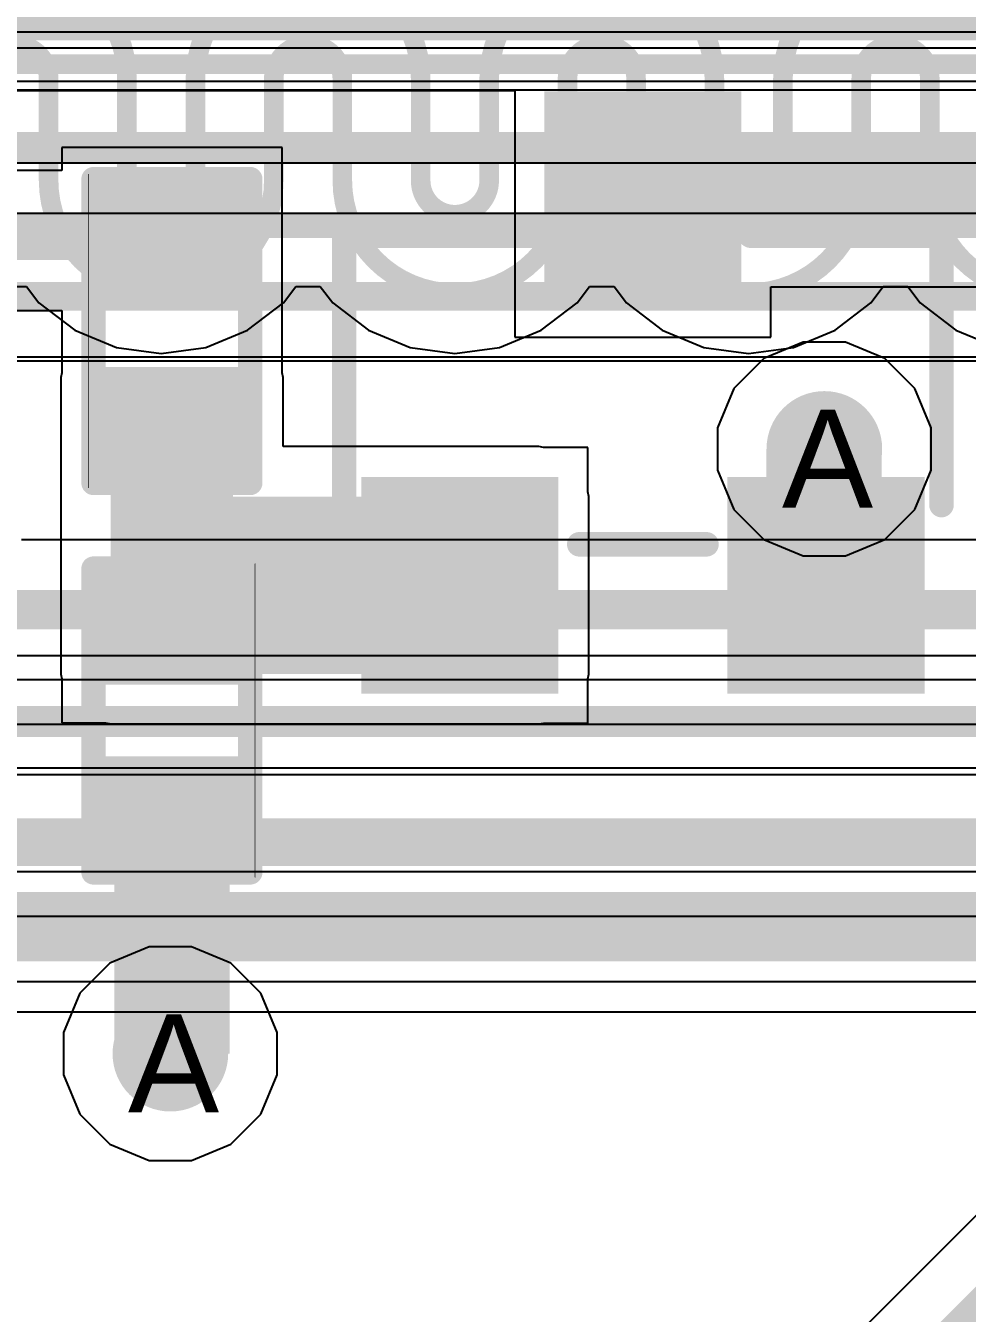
# Model space of a CAD drawing. Header units: inches. Extents: x 0 to 5271, y 0 to 5417.
# Drawn here: x 120.09 to 124.98, y 65.58 to 72.26 of the extents above; entities that cross this region are included whole.
import ezdxf

# ---------------------------------------------------------------- set-up
doc = ezdxf.new("R2010")
doc.units = ezdxf.units.IN
for name, color, linetype in [('Bottom Layer', 5, 'Continuous'), ('Drill Drawing', 1, 'Continuous'), ('L2_GND1', 16, 'Continuous'), ('L3_SIG1', 76, 'Continuous'), ('L4_PWR', 90, 'Continuous'), ('L5_GND2', 156, 'Continuous'), ('L6_SIG2', 130, 'Continuous'), ('L7_GND3', 216, 'Continuous'), ('Top Layer', 1, 'Continuous'), ('Top Overlay', 2, 'Continuous'), ('Top Paste', 8, 'Continuous'), ('Top Solder', 216, 'Continuous'), ('Via Holes', 16, 'Continuous')]:
    doc.layers.add(name, color=color, linetype=linetype)
doc.styles.add('Arial', font='', dxfattribs={"height": 0.2})
doc.styles.get('Arial').set_extended_font_data('Arial')

# ---------------------------------------------------------------- blocks, each defined once
blk = doc.blocks.new('R___0402_38')
at = {"layer": 'Top Layer'}
for points in [[(-0.6985, -0.3175), (-0.6985, 0.3175), (-0.2413, 0.3175), (-0.2413, -0.3175)], [(0.2413, -0.3175), (0.2413, 0.3175), (0.6985, 0.3175), (0.6985, -0.3175)]]:
    blk.add_hatch(color=1, dxfattribs=at).paths.add_polyline_path(points)
at = {"layer": 'Top Paste'}
for points in [[(-0.6985, -0.3175), (-0.6985, 0.3175), (-0.2413, 0.3175), (-0.2413, -0.3175)], [(0.2413, -0.3175), (0.2413, 0.3175), (0.6985, 0.3175), (0.6985, -0.3175)]]:
    blk.add_hatch(color=8, dxfattribs=at).paths.add_polyline_path(points)
at = {"layer": 'Top Solder'}
for points in [[(-0.7535, -0.3725), (-0.7535, 0.3725), (-0.1863, 0.3725), (-0.1863, -0.3725)], [(0.1863, -0.3725), (0.1863, 0.3725), (0.7535, 0.3725), (0.7535, -0.3725)]]:
    blk.add_hatch(color=216, dxfattribs=at).paths.add_polyline_path(points)
at = {"layer": 'Top Overlay'}
for points in [[(-0.7874, 0.4064, 0.127, 0.127, 0), (0.7874, 0.4064, 0.127, 0.127, 0)], [(-0.7874, 0.4064, 0.127, 0.127, 0), (-0.7874, -0.4064, 0.127, 0.127, 0)], [(0.7874, 0.4064, 0.127, 0.127, 0), (0.7874, -0.4064, 0.127, 0.127, 0)], [(-0.7874, -0.4064, 0.127, 0.127, 0), (0.7874, -0.4064, 0.127, 0.127, 0)], [(-0.8128, -0.4318, 0.00323, 0.00323, 0), (0.8128, -0.4318, 0.00323, 0.00323, 0)]]:
    blk.add_lwpolyline(points, format="xyseb", dxfattribs=at)
for points in [[(-0.8191, 0.4064, 0.0635, 0.0635, 1), (-0.7556, 0.4064, 0.0635, 0.0635, 1)], [(-0.8191, 0.4064, 0.0635, 0.0635, 1), (-0.7556, 0.4064, 0.0635, 0.0635, 1)], [(0.7557, 0.4064, 0.0635, 0.0635, 1), (0.8192, 0.4064, 0.0635, 0.0635, 1)], [(0.7557, 0.4064, 0.0635, 0.0635, 1), (0.8192, 0.4064, 0.0635, 0.0635, 1)], [(-0.8191, -0.4064, 0.0635, 0.0635, 1), (-0.7556, -0.4064, 0.0635, 0.0635, 1)], [(-0.8191, -0.4064, 0.0635, 0.0635, 1), (-0.7556, -0.4064, 0.0635, 0.0635, 1)], [(0.7557, -0.4064, 0.0635, 0.0635, 1), (0.8192, -0.4064, 0.0635, 0.0635, 1)], [(0.7557, -0.4064, 0.0635, 0.0635, 1), (0.8192, -0.4064, 0.0635, 0.0635, 1)], [(-0.8136, -0.4318, 0.00161, 0.00161, 1), (-0.812, -0.4318, 0.00161, 0.00161, 1)], [(0.812, -0.4318, 0.00161, 0.00161, 1), (0.8136, -0.4318, 0.00161, 0.00161, 1)]]:
    blk.add_lwpolyline(points, format="xyseb", close=True, dxfattribs=at)
blk = doc.blocks.new('R___0402_39')
at = {"layer": 'Top Layer'}
for points in [[(-0.6985, -0.3175), (-0.6985, 0.3175), (-0.2413, 0.3175), (-0.2413, -0.3175)], [(0.2413, -0.3175), (0.2413, 0.3175), (0.6985, 0.3175), (0.6985, -0.3175)]]:
    blk.add_hatch(color=1, dxfattribs=at).paths.add_polyline_path(points)
at = {"layer": 'Top Paste'}
for points in [[(-0.6985, -0.3175), (-0.6985, 0.3175), (-0.2413, 0.3175), (-0.2413, -0.3175)], [(0.2413, -0.3175), (0.2413, 0.3175), (0.6985, 0.3175), (0.6985, -0.3175)]]:
    blk.add_hatch(color=8, dxfattribs=at).paths.add_polyline_path(points)
at = {"layer": 'Top Solder'}
for points in [[(-0.7535, -0.3725), (-0.7535, 0.3725), (-0.1863, 0.3725), (-0.1863, -0.3725)], [(0.1863, -0.3725), (0.1863, 0.3725), (0.7535, 0.3725), (0.7535, -0.3725)]]:
    blk.add_hatch(color=216, dxfattribs=at).paths.add_polyline_path(points)
at = {"layer": 'Top Overlay'}
for points in [[(0.7874, 0.4064, 0.127, 0.127, 0), (-0.7874, 0.4064, 0.127, 0.127, 0)], [(-0.7874, -0.4064, 0.127, 0.127, 0), (-0.7874, 0.4064, 0.127, 0.127, 0)], [(0.7874, -0.4064, 0.127, 0.127, 0), (0.7874, 0.4064, 0.127, 0.127, 0)], [(0.7874, -0.4064, 0.127, 0.127, 0), (-0.7874, -0.4064, 0.127, 0.127, 0)], [(0.8128, -0.4318, 0.00323, 0.00323, 0), (-0.8128, -0.4318, 0.00323, 0.00323, 0)]]:
    blk.add_lwpolyline(points, format="xyseb", dxfattribs=at)
for points in [[(-0.8192, 0.4064, 0.0635, 0.0635, 1), (-0.7557, 0.4064, 0.0635, 0.0635, 1)], [(-0.8192, 0.4064, 0.0635, 0.0635, 1), (-0.7557, 0.4064, 0.0635, 0.0635, 1)], [(0.7556, 0.4064, 0.0635, 0.0635, 1), (0.8191, 0.4064, 0.0635, 0.0635, 1)], [(0.7556, 0.4064, 0.0635, 0.0635, 1), (0.8191, 0.4064, 0.0635, 0.0635, 1)], [(-0.8192, -0.4064, 0.0635, 0.0635, 1), (-0.7557, -0.4064, 0.0635, 0.0635, 1)], [(-0.8192, -0.4064, 0.0635, 0.0635, 1), (-0.7557, -0.4064, 0.0635, 0.0635, 1)], [(0.7556, -0.4064, 0.0635, 0.0635, 1), (0.8191, -0.4064, 0.0635, 0.0635, 1)], [(0.7556, -0.4064, 0.0635, 0.0635, 1), (0.8191, -0.4064, 0.0635, 0.0635, 1)], [(-0.8136, -0.4318, 0.00161, 0.00161, 1), (-0.812, -0.4318, 0.00161, 0.00161, 1)], [(0.812, -0.4318, 0.00161, 0.00161, 1), (0.8136, -0.4318, 0.00161, 0.00161, 1)]]:
    blk.add_lwpolyline(points, format="xyseb", close=True, dxfattribs=at)
blk = doc.blocks.new('SOT_23_72')
at = {"layer": 'Top Layer'}
for points in [[(-0.41, 1.46), (0.41, 1.46), (0.41, 0.54), (-0.41, 0.54)], [(-1.36, -0.54), (-0.54, -0.54), (-0.54, -1.46), (-1.36, -1.46)], [(0.54, -0.54), (1.36, -0.54), (1.36, -1.46), (0.54, -1.46)]]:
    blk.add_hatch(color=1, dxfattribs=at).paths.add_polyline_path(points)
at = {"layer": 'Top Paste'}
for points in [[(-0.41, 1.46), (0.41, 1.46), (0.41, 0.54), (-0.41, 0.54)], [(-1.36, -0.54), (-0.54, -0.54), (-0.54, -1.46), (-1.36, -1.46)], [(0.54, -0.54), (1.36, -0.54), (1.36, -1.46), (0.54, -1.46)]]:
    blk.add_hatch(color=8, dxfattribs=at).paths.add_polyline_path(points)
at = {"layer": 'Top Solder'}
for points in [[(-0.5116, 1.5616), (0.5116, 1.5616), (0.5116, 0.4384), (-0.5116, 0.4384)], [(-1.4616, -0.4384), (-0.4384, -0.4384), (-0.4384, -1.5616), (-1.4616, -1.5616)], [(0.4384, -0.4384), (1.4616, -0.4384), (1.4616, -1.5616), (0.4384, -1.5616)]]:
    blk.add_hatch(color=216, dxfattribs=at).paths.add_polyline_path(points)
at = {"layer": 'Top Overlay'}
for points in [[(-1.5494, 0.8128, 0.127, 0.127, 0), (-0.5588, 0.8128, 0.127, 0.127, 0)], [(-1.5494, -0.5842, 0.127, 0.127, 0), (-1.5494, 0.8128, 0.127, 0.127, 0)], [(0.5588, 0.8128, 0.127, 0.127, 0), (1.5494, 0.8128, 0.127, 0.127, 0)], [(1.5494, -0.5842, 0.127, 0.127, 0), (1.5494, 0.8128, 0.127, 0.127, 0)], [(-0.3302, -0.7874, 0.127, 0.127, 0), (0.3302, -0.7874, 0.127, 0.127, 0)], [(-1.6764, -1.2954, 0.127, 0.127, 0), (-1.6764, -1.0414, 0.127, 0.127, 0)], [(-1.6764, -1.0414, 0.127, 0.127, 0), (-1.5494, -1.1684, 0.127, 0.127, 0)], [(-1.6764, -1.2954, 0.127, 0.127, 0), (-1.5494, -1.1684, 0.127, 0.127, 0)]]:
    blk.add_lwpolyline(points, format="xyseb", dxfattribs=at)
for points in [[(-1.5812, 0.8128, 0.0635, 0.0635, 1), (-1.5177, 0.8128, 0.0635, 0.0635, 1)], [(-1.5812, 0.8128, 0.0635, 0.0635, 1), (-1.5177, 0.8128, 0.0635, 0.0635, 1)], [(-0.5906, 0.8128, 0.0635, 0.0635, 1), (-0.5271, 0.8128, 0.0635, 0.0635, 1)], [(0.527, 0.8128, 0.0635, 0.0635, 1), (0.5905, 0.8128, 0.0635, 0.0635, 1)], [(1.5176, 0.8128, 0.0635, 0.0635, 1), (1.5811, 0.8128, 0.0635, 0.0635, 1)], [(1.5176, 0.8128, 0.0635, 0.0635, 1), (1.5811, 0.8128, 0.0635, 0.0635, 1)], [(-1.5812, -0.5842, 0.0635, 0.0635, 1), (-1.5177, -0.5842, 0.0635, 0.0635, 1)], [(1.5176, -0.5842, 0.0635, 0.0635, 1), (1.5811, -0.5842, 0.0635, 0.0635, 1)], [(-0.362, -0.7874, 0.0635, 0.0635, 1), (-0.2985, -0.7874, 0.0635, 0.0635, 1)], [(0.2984, -0.7874, 0.0635, 0.0635, 1), (0.3619, -0.7874, 0.0635, 0.0635, 1)], [(-1.7082, -1.0414, 0.0635, 0.0635, 1), (-1.6447, -1.0414, 0.0635, 0.0635, 1)], [(-1.7082, -1.0414, 0.0635, 0.0635, 1), (-1.6447, -1.0414, 0.0635, 0.0635, 1)], [(-1.5812, -1.1684, 0.0635, 0.0635, 1), (-1.5177, -1.1684, 0.0635, 0.0635, 1)], [(-1.5812, -1.1684, 0.0635, 0.0635, 1), (-1.5177, -1.1684, 0.0635, 0.0635, 1)], [(-1.7082, -1.2954, 0.0635, 0.0635, 1), (-1.6447, -1.2954, 0.0635, 0.0635, 1)], [(-1.7082, -1.2954, 0.0635, 0.0635, 1), (-1.6447, -1.2954, 0.0635, 0.0635, 1)]]:
    blk.add_lwpolyline(points, format="xyseb", close=True, dxfattribs=at)

msp = doc.modelspace()

# ---------------------------------------------------------------- hatches: boundary and pattern name
at = {"layer": 'Bottom Layer'}
h = msp.add_hatch(color=5, dxfattribs=at)
edge = h.paths.add_edge_path()
edge.add_arc((124.2383, 70.0641), 0.3, 0, 360)
h = msp.add_hatch(color=5, dxfattribs=at)
edge = h.paths.add_edge_path()
edge.add_arc((120.8453, 66.929), 0.3, 0, 360)
at = {"layer": 'L2_GND1'}
h = msp.add_hatch(color=16, dxfattribs=at)
edge = h.paths.add_edge_path()
edge.add_arc((124.2383, 70.0641), 0.3, 0, 360)
h = msp.add_hatch(color=16, dxfattribs=at)
edge = h.paths.add_edge_path()
edge.add_arc((120.8453, 66.929), 0.3, 0, 360)
at = {"layer": 'L3_SIG1'}
h = msp.add_hatch(color=76, dxfattribs=at)
edge = h.paths.add_edge_path()
edge.add_arc((124.2383, 70.0641), 0.3, 0, 360)
h = msp.add_hatch(color=76, dxfattribs=at)
edge = h.paths.add_edge_path()
edge.add_arc((120.8453, 66.929), 0.3, 0, 360)
at = {"layer": 'L4_PWR'}
h = msp.add_hatch(color=90, dxfattribs=at)
edge = h.paths.add_edge_path()
edge.add_arc((124.2383, 70.0641), 0.3, 0, 360)
h = msp.add_hatch(color=90, dxfattribs=at)
edge = h.paths.add_edge_path()
edge.add_arc((120.8453, 66.929), 0.3, 0, 360)
at = {"layer": 'L5_GND2'}
h = msp.add_hatch(color=156, dxfattribs=at)
edge = h.paths.add_edge_path()
edge.add_arc((124.2383, 70.0641), 0.3, 0, 360)
h = msp.add_hatch(color=156, dxfattribs=at)
edge = h.paths.add_edge_path()
edge.add_arc((120.8453, 66.929), 0.3, 0, 360)
at = {"layer": 'L6_SIG2'}
h = msp.add_hatch(color=130, dxfattribs=at)
edge = h.paths.add_edge_path()
edge.add_arc((124.2383, 70.0641), 0.3, 0, 360)
h = msp.add_hatch(color=130, dxfattribs=at)
edge = h.paths.add_edge_path()
edge.add_arc((120.8453, 66.929), 0.3, 0, 360)
at = {"layer": 'L7_GND3'}
h = msp.add_hatch(color=216, dxfattribs=at)
edge = h.paths.add_edge_path()
edge.add_arc((124.2383, 70.0641), 0.3, 0, 360)
h = msp.add_hatch(color=216, dxfattribs=at)
edge = h.paths.add_edge_path()
edge.add_arc((120.8453, 66.929), 0.3, 0, 360)
at = {"layer": 'Top Layer'}
for points in [[(120.5357, 68.8975), (121.1707, 68.8975), (121.1707, 70.4342), (120.5357, 70.4342)], [(123.9367, 69.2962), (124.5357, 69.2962), (124.5357, 70.0641), (123.9367, 70.0641)], [(120.5357, 68.8972), (122.7568, 68.8972), (122.7568, 69.8172), (120.5357, 69.8172)], [(121.1534, 68.1863), (120.5544, 68.1863), (120.5544, 66.929), (121.1534, 66.929)]]:
    msp.add_hatch(color=1, dxfattribs=at).paths.add_polyline_path(points)
h = msp.add_hatch(color=1, dxfattribs=at)
edge = h.paths.add_edge_path()
edge.add_arc((124.2383, 70.0641), 0.3, 0, 360)
h = msp.add_hatch(color=1, dxfattribs=at)
edge = h.paths.add_edge_path()
edge.add_arc((120.8453, 66.929), 0.3, 0, 360)
at = {"layer": 'Via Holes'}
h = msp.add_hatch(color=7, dxfattribs=at)
edge = h.paths.add_edge_path()
edge.add_arc((124.2383, 70.0641), 0.15, 0, 360)
h = msp.add_hatch(color=7, dxfattribs=at)
edge = h.paths.add_edge_path()
edge.add_arc((120.8453, 66.929), 0.15, 0, 360)

# ---------------------------------------------------------------- linework, layer by layer
at = {"layer": 'Bottom Layer'}
for p, q in [((116.8691, 71.9268), (126.446, 71.9268)), ((125.2333, 68.4092), (111.3336, 68.4092)), ((108.786, 67.303), (130.896, 67.303))]:
    msp.add_line(p, q, dxfattribs=at)
for points in [[(117.2177, 72.2678, 0.1608, 0.1608, 0), (126.446, 72.2678, 0.1608, 0.1608, 0)], [(108.478, 68.0466, 0.2032, 0.2032, 0), (128.7703, 68.0466, 0.2032, 0.2032, 0)], [(108.6358, 67.6656, 0.2032, 0.2032, 0), (131.0461, 67.6656, 0.2032, 0.2032, 0)]]:
    msp.add_lwpolyline(points, format="xyseb", dxfattribs=at)
at = {"layer": 'L2_GND1'}
msp.add_line((119.9768, 70.5211), (126.6886, 70.5211), dxfattribs=at)
for points in [[(97.7315, 72.0598, 0.1016, 0.1016, 0), (128.3352, 72.0598, 0.1016, 0.1016, 0)], [(97.7315, 71.6534, 0.1016, 0.1016, 0), (127.9811, 71.6534, 0.1016, 0.1016, 0)], [(110.1638, 71.2383, 0.1016, 0.1016, 0), (132.0299, 71.2383, 0.1016, 0.1016, 0)], [(110.1307, 70.8319, 0.1016, 0.1016, 0), (132.1983, 70.8319, 0.1016, 0.1016, 0)]]:
    msp.add_lwpolyline(points, format="xyseb", dxfattribs=at)
at = {"layer": 'L3_SIG1'}
for p, q in [((112.2975, 72.2269), (135.7394, 72.2269)), ((135.8482, 71.9689), (113.9323, 71.9689)), ((114.0735, 71.2871), (136.8044, 71.2871))]:
    msp.add_line(p, q, dxfattribs=at)
msp.add_lwpolyline([(113.9323, 71.628, 0.1608, 0.1608, 0), (136.8044, 71.628, 0.1608, 0.1608, 0)], format="xyseb", dxfattribs=at)
at = {"layer": 'L4_PWR'}
for p, q in [((124.1281, 70.6181), (123.9244, 70.5338)), ((124.3485, 70.6181), (124.1281, 70.6181)), ((124.5521, 70.5338), (124.3485, 70.6181)), ((123.9244, 70.5338), (123.7686, 70.3779)), ((124.7079, 70.3779), (124.5521, 70.5338)), ((123.7686, 70.3779), (123.6843, 70.1743)), ((124.7923, 70.1743), (124.7079, 70.3779)), ((123.6843, 70.1743), (123.6843, 69.9539)), ((124.7923, 69.9539), (124.7923, 70.1743)), ((123.6843, 69.9539), (123.7686, 69.7503)), ((124.7079, 69.7503), (124.7923, 69.9539)), ((123.7686, 69.7503), (123.9244, 69.5945)), ((124.5521, 69.5945), (124.7079, 69.7503)), ((123.9244, 69.5945), (124.1281, 69.5101)), ((124.3485, 69.5101), (124.5521, 69.5945)), ((124.1281, 69.5101), (124.3485, 69.5101)), ((128.731, 68.6358), (111.274, 68.6358)), ((111.2059, 68.3768), (128.7618, 68.3768)), ((120.7351, 67.483), (120.5315, 67.3987)), ((120.9555, 67.483), (120.7351, 67.483)), ((121.1591, 67.3987), (120.9555, 67.483)), ((120.5315, 67.3987), (120.3756, 67.2428)), ((121.3149, 67.2428), (121.1591, 67.3987)), ((120.3756, 67.2428), (120.2913, 67.0392)), ((121.3993, 67.0392), (121.3149, 67.2428)), ((120.2913, 67.0392), (120.2913, 66.8188)), ((121.3993, 66.8188), (121.3993, 67.0392)), ((120.2913, 66.8188), (120.3756, 66.6152)), ((121.3149, 66.6152), (121.3993, 66.8188)), ((120.3756, 66.6152), (120.5315, 66.4593)), ((121.1591, 66.4593), (121.3149, 66.6152)), ((120.5315, 66.4593), (120.7351, 66.375)), ((120.9555, 66.375), (121.1591, 66.4593)), ((120.7351, 66.375), (120.9555, 66.375))]:
    msp.add_line(p, q, dxfattribs=at)
at = {"layer": 'L5_GND2'}
for p, q in [((130.7572, 71.5453), (97.4118, 71.5453)), ((119.9556, 70.5423), (126.765, 70.5423))]:
    msp.add_line(p, q, dxfattribs=at)
for points in [[(97.6531, 71.2216, 0.127, 0.127, 0), (130.8913, 71.2216, 0.127, 0.127, 0)], [(97.6531, 70.866, 0.127, 0.127, 0), (131.0386, 70.866, 0.127, 0.127, 0)]]:
    msp.add_lwpolyline(points, format="xyseb", dxfattribs=at)
at = {"layer": 'L6_SIG2'}
for p, q in [((115.3752, 72.1443), (129.1083, 72.1443)), ((127.5144, 68.9923), (116.1468, 68.9923)), ((117.5391, 67.641), (126.3735, 67.641))]:
    msp.add_line(p, q, dxfattribs=at)
for points in [[(118.4426, 68.6514, 0.1608, 0.1608, 0), (127.6556, 68.6514, 0.1608, 0.1608, 0)], [(117.359, 67.9819, 0.1608, 0.1608, 0), (120.3198, 67.9819, 0.1608, 0.1608, 0)], [(120.3198, 67.9819, 0.1608, 0.1608, 0), (127.5703, 67.9819, 0.1608, 0.1608, 0)]]:
    msp.add_lwpolyline(points, format="xyseb", dxfattribs=at)
msp.add_lwpolyline([(120.2796, 67.9819, 0.0804, 0.0804, 1), (120.36, 67.9819, 0.0804, 0.0804, 1)], format="xyseb", close=True, dxfattribs=at)
msp.add_lwpolyline([(120.2796, 67.9819, 0.0804, 0.0804, 1), (120.36, 67.9819, 0.0804, 0.0804, 1)], format="xyseb", close=True, dxfattribs=at)
at = {"layer": 'L7_GND3'}
for p, q in [((119.9721, 70.9065), (120.0991, 70.9065)), ((120.0991, 70.9065), (120.1635, 70.8225)), ((121.4316, 70.8225), (121.4961, 70.9065)), ((121.4961, 70.9065), (121.6231, 70.9065)), ((121.6231, 70.9065), (121.6875, 70.8225)), ((122.9556, 70.8225), (123.0201, 70.9065)), ((123.0201, 70.9065), (123.1471, 70.9065)), ((123.1471, 70.9065), (123.2115, 70.8225)), ((124.4796, 70.8225), (124.5441, 70.9065)), ((124.5441, 70.9065), (124.6711, 70.9065)), ((124.6711, 70.9065), (124.7355, 70.8225)), ((120.1635, 70.8225), (120.3492, 70.68)), ((121.2459, 70.68), (121.4316, 70.8225)), ((121.6875, 70.8225), (121.8732, 70.68)), ((122.7699, 70.68), (122.9556, 70.8225)), ((123.2115, 70.8225), (123.3972, 70.68)), ((124.2939, 70.68), (124.4796, 70.8225)), ((124.7355, 70.8225), (124.9212, 70.68)), ((120.3492, 70.68), (120.5655, 70.5904)), ((121.0297, 70.5904), (121.2459, 70.68)), ((121.8732, 70.68), (122.0895, 70.5904)), ((122.5537, 70.5904), (122.7699, 70.68)), ((123.3972, 70.68), (123.6135, 70.5904)), ((124.0777, 70.5904), (124.2939, 70.68)), ((124.9212, 70.68), (125.1375, 70.5904)), ((120.5655, 70.5904), (120.7976, 70.5598)), ((120.7976, 70.5598), (121.0297, 70.5904)), ((122.0895, 70.5904), (122.3216, 70.5598)), ((122.3216, 70.5598), (122.5537, 70.5904)), ((123.6135, 70.5904), (123.8456, 70.5598)), ((123.8456, 70.5598), (124.0777, 70.5904)), ((126.2986, 69.5934), (120.0728, 69.5934)), ((111.3441, 68.8682), (128.6982, 68.8682)), ((125.83, 67.871), (105.456, 67.871)), ((105.6062, 67.1458), (125.5957, 67.1458)), ((125.3451, 66.41), (120.3523, 61.4172))]:
    msp.add_line(p, q, dxfattribs=at)
for points in [[(119.4514, 71.9836, 0.1016, 0.1016, -1), (120.6198, 71.9836, 0.1016, 0.1016, 0)], [(120.9754, 71.9836, 0.1016, 0.1016, -1), (122.1438, 71.9836, 0.1016, 0.1016, 0)], [(122.4994, 71.9836, 0.1016, 0.1016, -1), (123.6678, 71.9836, 0.1016, 0.1016, 0)], [(124.0234, 71.9836, 0.1016, 0.1016, -1), (125.1918, 71.9836, 0.1016, 0.1016, 0)], [(119.8578, 71.9836, 0.1016, 0.1016, -1), (120.2134, 71.9836, 0.1016, 0.1016, 0)], [(121.3818, 71.9836, 0.1016, 0.1016, -1), (121.7374, 71.9836, 0.1016, 0.1016, 0)], [(122.9058, 71.9836, 0.1016, 0.1016, -1), (123.2614, 71.9836, 0.1016, 0.1016, 0)], [(124.4298, 71.9836, 0.1016, 0.1016, -1), (124.7854, 71.9836, 0.1016, 0.1016, 0)], [(120.2134, 71.4565, 0.1016, 0.1016, 0), (120.2134, 71.9836, 0.1016, 0.1016, 0)], [(120.6198, 71.4565, 0.1016, 0.1016, 0), (120.6198, 71.9836, 0.1016, 0.1016, 0)], [(120.9754, 71.4565, 0.1016, 0.1016, 0), (120.9754, 71.9836, 0.1016, 0.1016, 0)], [(121.3818, 71.4565, 0.1016, 0.1016, 0), (121.3818, 71.9836, 0.1016, 0.1016, 0)], [(121.7374, 71.4565, 0.1016, 0.1016, 0), (121.7374, 71.9836, 0.1016, 0.1016, 0)], [(122.1438, 71.4565, 0.1016, 0.1016, 0), (122.1438, 71.9836, 0.1016, 0.1016, 0)], [(122.4994, 71.4565, 0.1016, 0.1016, 0), (122.4994, 71.9836, 0.1016, 0.1016, 0)], [(122.9058, 71.4565, 0.1016, 0.1016, 0), (122.9058, 71.9836, 0.1016, 0.1016, 0)], [(123.2614, 71.4565, 0.1016, 0.1016, 0), (123.2614, 71.9836, 0.1016, 0.1016, 0)], [(123.6678, 71.4565, 0.1016, 0.1016, 0), (123.6678, 71.9836, 0.1016, 0.1016, 0)], [(124.0234, 71.4565, 0.1016, 0.1016, 0), (124.0234, 71.9836, 0.1016, 0.1016, 0)], [(124.4298, 71.4565, 0.1016, 0.1016, 0), (124.4298, 71.9836, 0.1016, 0.1016, 0)], [(124.7854, 71.4565, 0.1016, 0.1016, 0), (124.7854, 71.9836, 0.1016, 0.1016, 0)], [(121.3818, 71.4565, 0.1016, 0.1016, -1), (120.2134, 71.4565, 0.1016, 0.1016, 0)], [(120.9754, 71.4565, 0.1016, 0.1016, -1), (120.6198, 71.4565, 0.1016, 0.1016, 0)], [(122.9058, 71.4565, 0.1016, 0.1016, -1), (121.7374, 71.4565, 0.1016, 0.1016, 0)], [(122.4994, 71.4565, 0.1016, 0.1016, -1), (122.1438, 71.4565, 0.1016, 0.1016, 0)], [(124.4298, 71.4565, 0.1016, 0.1016, -1), (123.2614, 71.4565, 0.1016, 0.1016, 0)], [(124.0234, 71.4565, 0.1016, 0.1016, -1), (123.6678, 71.4565, 0.1016, 0.1016, 0)], [(125.9538, 71.4565, 0.1016, 0.1016, -1), (124.7854, 71.4565, 0.1016, 0.1016, 0)], [(119.0606, 69.2308, 0.2032, 0.2032, 0), (140.3254, 69.2308, 0.2032, 0.2032, 0)], [(105.456, 67.5084, 0.2032, 0.2032, 0), (125.83, 67.5084, 0.2032, 0.2032, 0)], [(120.5024, 61.0546, 0.2032, 0.2032, 0), (125.8991, 66.4512, 0.2032, 0.2032, 0)]]:
    msp.add_lwpolyline(points, format="xyseb", dxfattribs=at)
for points in [[(120.188, 71.9836, 0.0508, 0.0508, 1), (120.2388, 71.9836, 0.0508, 0.0508, 1)], [(120.188, 71.9836, 0.0508, 0.0508, 1), (120.2388, 71.9836, 0.0508, 0.0508, 1)], [(120.5944, 71.9836, 0.0508, 0.0508, 1), (120.6452, 71.9836, 0.0508, 0.0508, 1)], [(120.5944, 71.9836, 0.0508, 0.0508, 1), (120.6452, 71.9836, 0.0508, 0.0508, 1)], [(120.95, 71.9836, 0.0508, 0.0508, 1), (121.0008, 71.9836, 0.0508, 0.0508, 1)], [(120.95, 71.9836, 0.0508, 0.0508, 1), (121.0008, 71.9836, 0.0508, 0.0508, 1)], [(121.3564, 71.9836, 0.0508, 0.0508, 1), (121.4072, 71.9836, 0.0508, 0.0508, 1)], [(121.3564, 71.9836, 0.0508, 0.0508, 1), (121.4072, 71.9836, 0.0508, 0.0508, 1)], [(121.712, 71.9836, 0.0508, 0.0508, 1), (121.7628, 71.9836, 0.0508, 0.0508, 1)], [(121.712, 71.9836, 0.0508, 0.0508, 1), (121.7628, 71.9836, 0.0508, 0.0508, 1)], [(122.1184, 71.9836, 0.0508, 0.0508, 1), (122.1692, 71.9836, 0.0508, 0.0508, 1)], [(122.1184, 71.9836, 0.0508, 0.0508, 1), (122.1692, 71.9836, 0.0508, 0.0508, 1)], [(122.474, 71.9836, 0.0508, 0.0508, 1), (122.5248, 71.9836, 0.0508, 0.0508, 1)], [(122.474, 71.9836, 0.0508, 0.0508, 1), (122.5248, 71.9836, 0.0508, 0.0508, 1)], [(122.8804, 71.9836, 0.0508, 0.0508, 1), (122.9312, 71.9836, 0.0508, 0.0508, 1)], [(122.8804, 71.9836, 0.0508, 0.0508, 1), (122.9312, 71.9836, 0.0508, 0.0508, 1)], [(123.236, 71.9836, 0.0508, 0.0508, 1), (123.2868, 71.9836, 0.0508, 0.0508, 1)], [(123.236, 71.9836, 0.0508, 0.0508, 1), (123.2868, 71.9836, 0.0508, 0.0508, 1)], [(123.6424, 71.9836, 0.0508, 0.0508, 1), (123.6932, 71.9836, 0.0508, 0.0508, 1)], [(123.6424, 71.9836, 0.0508, 0.0508, 1), (123.6932, 71.9836, 0.0508, 0.0508, 1)], [(123.998, 71.9836, 0.0508, 0.0508, 1), (124.0488, 71.9836, 0.0508, 0.0508, 1)], [(123.998, 71.9836, 0.0508, 0.0508, 1), (124.0488, 71.9836, 0.0508, 0.0508, 1)], [(124.4044, 71.9836, 0.0508, 0.0508, 1), (124.4552, 71.9836, 0.0508, 0.0508, 1)], [(124.4044, 71.9836, 0.0508, 0.0508, 1), (124.4552, 71.9836, 0.0508, 0.0508, 1)], [(124.76, 71.9836, 0.0508, 0.0508, 1), (124.8108, 71.9836, 0.0508, 0.0508, 1)], [(124.76, 71.9836, 0.0508, 0.0508, 1), (124.8108, 71.9836, 0.0508, 0.0508, 1)], [(120.188, 71.4565, 0.0508, 0.0508, 1), (120.2388, 71.4565, 0.0508, 0.0508, 1)], [(120.188, 71.4565, 0.0508, 0.0508, 1), (120.2388, 71.4565, 0.0508, 0.0508, 1)], [(120.5944, 71.4565, 0.0508, 0.0508, 1), (120.6452, 71.4565, 0.0508, 0.0508, 1)], [(120.5944, 71.4565, 0.0508, 0.0508, 1), (120.6452, 71.4565, 0.0508, 0.0508, 1)], [(120.95, 71.4565, 0.0508, 0.0508, 1), (121.0008, 71.4565, 0.0508, 0.0508, 1)], [(120.95, 71.4565, 0.0508, 0.0508, 1), (121.0008, 71.4565, 0.0508, 0.0508, 1)], [(121.3564, 71.4565, 0.0508, 0.0508, 1), (121.4072, 71.4565, 0.0508, 0.0508, 1)], [(121.3564, 71.4565, 0.0508, 0.0508, 1), (121.4072, 71.4565, 0.0508, 0.0508, 1)], [(121.712, 71.4565, 0.0508, 0.0508, 1), (121.7628, 71.4565, 0.0508, 0.0508, 1)], [(121.712, 71.4565, 0.0508, 0.0508, 1), (121.7628, 71.4565, 0.0508, 0.0508, 1)], [(122.1184, 71.4565, 0.0508, 0.0508, 1), (122.1692, 71.4565, 0.0508, 0.0508, 1)], [(122.1184, 71.4565, 0.0508, 0.0508, 1), (122.1692, 71.4565, 0.0508, 0.0508, 1)], [(122.474, 71.4565, 0.0508, 0.0508, 1), (122.5248, 71.4565, 0.0508, 0.0508, 1)], [(122.474, 71.4565, 0.0508, 0.0508, 1), (122.5248, 71.4565, 0.0508, 0.0508, 1)], [(122.8804, 71.4565, 0.0508, 0.0508, 1), (122.9312, 71.4565, 0.0508, 0.0508, 1)], [(122.8804, 71.4565, 0.0508, 0.0508, 1), (122.9312, 71.4565, 0.0508, 0.0508, 1)], [(123.236, 71.4565, 0.0508, 0.0508, 1), (123.2868, 71.4565, 0.0508, 0.0508, 1)], [(123.236, 71.4565, 0.0508, 0.0508, 1), (123.2868, 71.4565, 0.0508, 0.0508, 1)], [(123.6424, 71.4565, 0.0508, 0.0508, 1), (123.6932, 71.4565, 0.0508, 0.0508, 1)], [(123.6424, 71.4565, 0.0508, 0.0508, 1), (123.6932, 71.4565, 0.0508, 0.0508, 1)], [(123.998, 71.4565, 0.0508, 0.0508, 1), (124.0488, 71.4565, 0.0508, 0.0508, 1)], [(123.998, 71.4565, 0.0508, 0.0508, 1), (124.0488, 71.4565, 0.0508, 0.0508, 1)], [(124.4044, 71.4565, 0.0508, 0.0508, 1), (124.4552, 71.4565, 0.0508, 0.0508, 1)], [(124.4044, 71.4565, 0.0508, 0.0508, 1), (124.4552, 71.4565, 0.0508, 0.0508, 1)], [(124.76, 71.4565, 0.0508, 0.0508, 1), (124.8108, 71.4565, 0.0508, 0.0508, 1)], [(124.76, 71.4565, 0.0508, 0.0508, 1), (124.8108, 71.4565, 0.0508, 0.0508, 1)]]:
    msp.add_lwpolyline(points, format="xyseb", close=True, dxfattribs=at)
at = {"layer": 'Top Layer'}
for p, q in [((116.4473, 71.9221), (122.6328, 71.9221)), ((122.6328, 71.9221), (122.6328, 70.6432)), ((121.4247, 71.628), (120.2817, 71.628)), ((120.2817, 71.628), (120.2817, 71.508)), ((121.4247, 70.6628), (121.4247, 71.628)), ((120.2817, 71.508), (119.8369, 71.508)), ((123.9608, 70.6432), (123.9608, 70.904)), ((123.9608, 70.904), (125.0412, 70.904)), ((119.9871, 70.7828), (120.2817, 70.7828)), ((120.2817, 70.7828), (120.2817, 70.4592)), ((121.4247, 70.4592), (121.4247, 70.6628)), ((122.6328, 70.6432), (123.9608, 70.6432)), ((120.2817, 70.4592), (120.2767, 70.4342)), ((120.2767, 70.4342), (120.2767, 69.8172)), ((121.4297, 70.4342), (121.4247, 70.4592)), ((121.4297, 70.0762), (121.4297, 70.4342)), ((122.7568, 70.0762), (121.4297, 70.0762)), ((122.7818, 70.0712), (122.7568, 70.0762)), ((123.0108, 70.0712), (122.7818, 70.0712)), ((123.0108, 69.8422), (123.0108, 70.0712)), ((123.0158, 69.8172), (123.0108, 69.8422)), ((120.2767, 69.8172), (120.2767, 68.8972)), ((123.0158, 68.8972), (123.0158, 69.8172)), ((120.2767, 68.8972), (120.2817, 68.8722)), ((123.0108, 68.8721), (123.0158, 68.8972)), ((120.2817, 68.8722), (120.2817, 68.6435)), ((123.0108, 68.6432), (123.0108, 68.8721)), ((120.2817, 68.6435), (120.5091, 68.6435)), ((120.5091, 68.6435), (120.5357, 68.6382)), ((120.5357, 68.6382), (122.7568, 68.6382)), ((122.7568, 68.6382), (122.7818, 68.6432)), ((122.7818, 68.6432), (123.0108, 68.6432))]:
    msp.add_line(p, q, dxfattribs=at)
for points in [[(116.4473, 72.263, 0.1608, 0.1608, 0), (133.9342, 72.263, 0.1608, 0.1608, 0)], [(123.2968, 71.3572, 0.381, 0.381, 0), (125.2289, 71.3572, 0.381, 0.381, 0)], [(119.8369, 71.1454, 0.2032, 0.2032, 0), (120.8532, 71.1454, 0.2032, 0.2032, 0)], [(124.2383, 70.0641, 0.508, 0.508, 0), (124.2462, 70.0641, 0.508, 0.508, 0)]]:
    msp.add_lwpolyline(points, format="xyseb", dxfattribs=at)
for points in [[(123.2016, 71.3572, 0.1905, 0.1905, 1), (123.3921, 71.3572, 0.1905, 0.1905, 1)], [(120.8024, 71.1454, 0.1016, 0.1016, 1), (120.904, 71.1454, 0.1016, 0.1016, 1)], [(124.1113, 70.0641, 0.254, 0.254, 1), (124.3653, 70.0641, 0.254, 0.254, 1)], [(124.1192, 70.0641, 0.254, 0.254, 1), (124.3732, 70.0641, 0.254, 0.254, 1)]]:
    msp.add_lwpolyline(points, format="xyseb", close=True, dxfattribs=at)

# ---------------------------------------------------------------- block references
msp.add_blockref('SOT_23_72', (123.2968, 70.3572))
for name, p, rotation in [('R___0402_39', (120.8532, 70.6755), 270), ('R___0402_38', (120.8532, 68.6562), 90)]:
    msp.add_blockref(name, p, dxfattribs=dict(rotation=rotation))

# ---------------------------------------------------------------- texts
at = {"layer": 'Drill Drawing', "style": 'Arial'}
for p in [(124.0182, 69.7594), (120.6252, 66.6243)]:
    msp.add_text('A', height=0.508, dxfattribs=at).set_placement(p)

doc.saveas('drawing.dxf')
